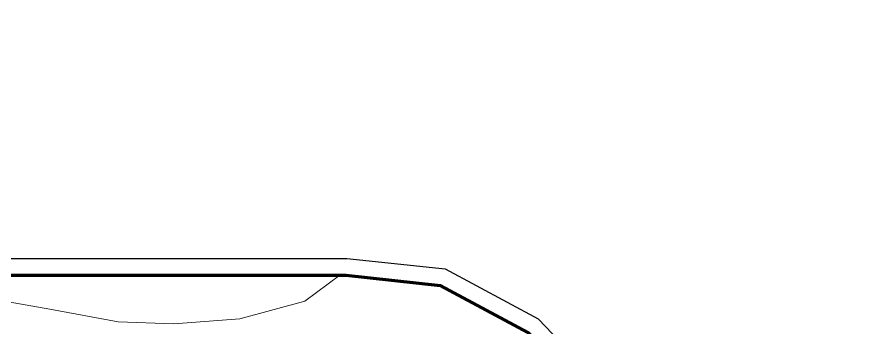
# Model space of a CAD drawing. Header units: metres. Extents: x 783184 to 1587399, y 282652 to 580595.
# Drawn here: x 789556.5 to 789809.8, y 290934.3 to 291026.7 of the extents above; entities that cross this region are included whole.
import ezdxf

# ---------------------------------------------------------------- set-up
doc = ezdxf.new("R2010")
doc.units = ezdxf.units.M
doc.header["$LTSCALE"] = 0.5
doc.layers.add('curbe  de nivelI', color=7, linetype='CONTINUOUS')
doc.layers.add('limita UAT', color=92, linetype='CONTINUOUS', lineweight=0)

msp = doc.modelspace()

# ---------------------------------------------------------------- linework, layer by layer
at = {"layer": 'curbe  de nivelI', "color": 21, "lineweight": 5}
msp.add_lwpolyline([(789652.22041, 290950), (789641.87652, 290942.34191), (789622.55392, 290937.07491), (789602.93851, 290935.61185), (789586.44163, 290936.14096), (789566.24067, 290939.9449), (789540.76998, 290944.33409), (789524.96054, 290945.21193), (789508.85835, 290946.08974), (789492.17061, 290945.50453), (789474.0191, 290946.08974), (789460.25903, 290948.43065), (789446.54845, 290951.97252), (789443.25719, 290953.16041)], dxfattribs=at)
at = {"layer": 'limita UAT', "color": 0, "linetype": 'Continuous', "lineweight": 25, "flags": 128}
msp.add_lwpolyline([(789545, 290955), (789592, 290955), (789654.26709, 290955), (789683.50738, 290951.86711), (789711.07156, 290937.02486), (789732.1884, 290914.85218), (789743.56162, 290890.35601), (789787.65354, 290907.45287), (789824.82155, 290932.88362), (789861.27739, 290968.35417), (789907.30383, 291026.72916), (789924.82168, 290985.43707), (789933.94701, 290934.7408), (789953.10604, 290774.76305), (789962.61041, 290778.1458), (789965.39355, 290755.22263), (789970.25143, 290715.17953), (789990.83425, 290723.38469), (790012.15201, 290730.57229), (790045.66922, 290737.1833)], dxfattribs=at)
at = {"layer": 'limita UAT', "color": 40, "linetype": 'Continuous', "lineweight": 211, "flags": 128}
msp.add_lwpolyline([(789545, 290950), (789592, 290950), (789654, 290950), (789682, 290947), (789708, 290933), (789728, 290912), (789741, 290884), (789790, 290903), (789828, 290929), (789865, 290965), (789906, 291017), (789920, 290984), (789929, 290934), (789948.8858, 290767.95375), (789958.4, 290771.34), (789960.43, 290754.62), (789965.4246, 290713.4499), (789966.07, 290708.13), (789992.56, 290718.69), (790013.44, 290725.73), (790046.8, 290732.31)], dxfattribs=at)

doc.saveas('drawing.dxf')
